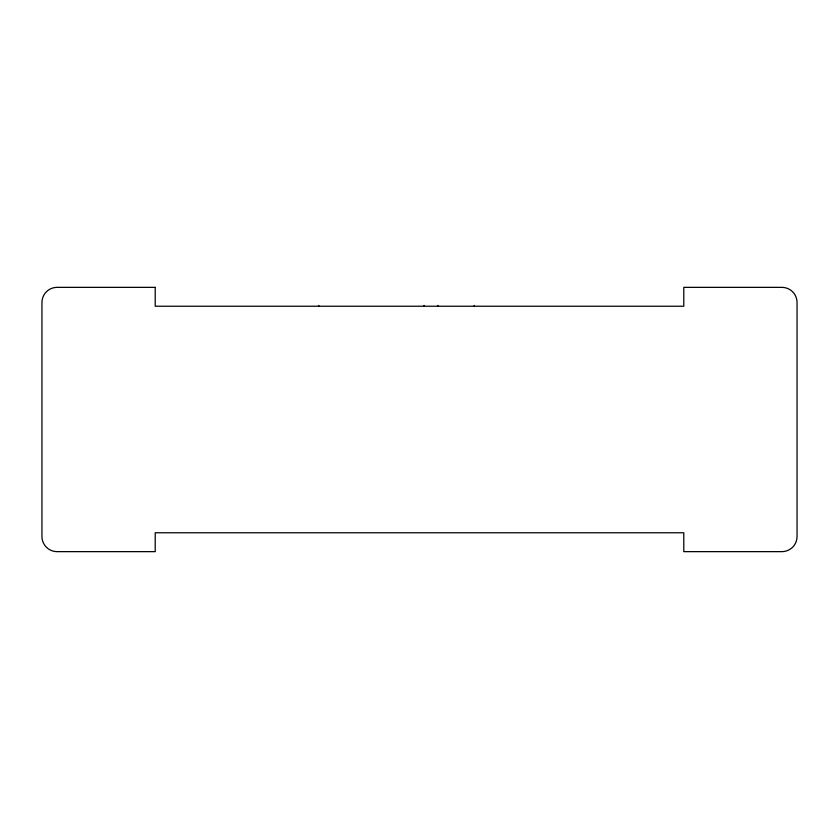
<?xml version="1.0" encoding="UTF-8"?>
<svg xmlns="http://www.w3.org/2000/svg" width="839" height="839" viewBox="0 0 839 839"><rect width="100%" height="100%" fill="white"/><g stroke="black" fill="none" stroke-linecap="round" stroke-linejoin="round"><path stroke-width="1.26" d="M474.234 305.48L474.234 306.235M437.916 305.48L437.916 306.235M424.031 305.48L424.031 306.235M318.799 305.48L318.799 306.235M155.215 287.358L57.052 287.358A15.102 15.102 0 0 0 41.95 302.459L41.95 536.541A15.102 15.102 0 0 0 57.052 551.643L155.215 551.643L155.215 532.765L683.785 532.765L683.785 551.643L781.948 551.643A15.102 15.102 0 0 0 797.05 536.541L797.05 302.459A15.102 15.102 0 0 0 781.948 287.358L683.785 287.358L683.785 306.235L155.215 306.235L155.215 287.358"/></g></svg>
